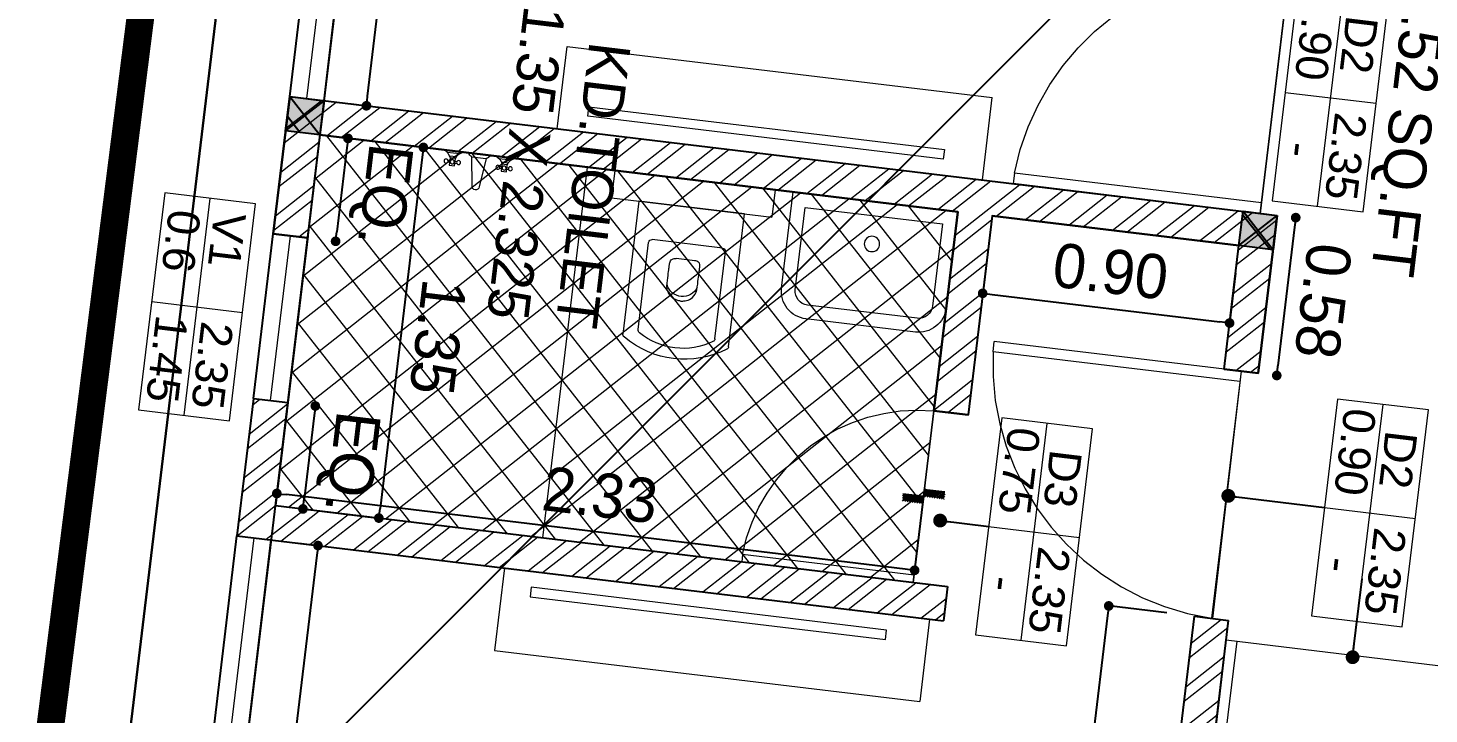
# Model space of a CAD drawing. Header units: metres. Extents: x 494 to 1845, y -666 to 1061.
# Drawn here: x 1753.4922 to 1753.6779, y 284.8882 to 284.979 of the extents above; entities that cross this region are included whole.
import ezdxf
from ezdxf.enums import TextEntityAlignment as Align

# ---------------------------------------------------------------- set-up
doc = ezdxf.new("R2010")
doc.units = ezdxf.units.M
doc.header["$MEASUREMENT"] = 0
doc.linetypes.add('1', pattern=[0])
doc.linetypes.add('DASHED2', pattern=[0.375, 0.25, -0.125])
doc.layers.get('Defpoints').update_dxf_attribs({"color": 12})
for name, color, linetype in [('A-AREA', 1, 'Continuous'), ('COLUMN', 1, 'Continuous'), ('PLOT - SURVEY', 1, '1'), ('TILE DROP', 180, '1'), ('VDA-TEXT', 250, '1'), ('VDA-WALL BELOW', 8, 'Continuous'), ('VDA_ROOF', 250, 'Continuous'), ('WALL', 250, 'Continuous')]:
    doc.layers.add(name, color=color, linetype=linetype)
for name, color, linetype, lineweight in [('A-Wall Hatch', 8, 'Continuous', 9), ('DIMENSION', 8, 'Continuous', 5), ('VDA-DOOR', 23, 'Continuous', 5), ('VDA-DW TAGS', 4, 'Continuous', 9), ('VDA-FURNITURE', 8, 'Continuous', 13), ('VDA-HATCH', 8, 'Continuous', 9), ('VDA-PLUMBING', 8, 'Continuous', 13), ('VDA-SLIDING DOOR', 4, 'Continuous', 9), ('VDA-WALL', 250, 'Continuous', 25), ('VDA-WINDOW', 5, 'Continuous', 9)]:
    doc.layers.add(name, color=color, linetype=linetype, lineweight=lineweight)
doc.styles.add('arial', font='arial.ttf', dxfattribs={"height": 0.3})
doc.styles.add('RS', font='GOTHIC.TTF')
doc.styles.get("Standard").update_dxf_attribs({"font": 'arial.ttf'})
doc.dimstyles.new('SMALL-1', dxfattribs={"dimtxt": 0.16, "dimasz": 0.035, "dimexe": 0, "dimexo": 0.1, "dimgap": 0.05, "dimtad": 1, "dimzin": 0, "dimdsep": 46, "dimtxsty": 'RS', "dimblk": 'DOT', "dimcen": 2.5, "dimclrd": 256, "dimclre": 256, "dimclrt": 5, "dimadec": 0, "dimazin": 0, "dimtfac": 1, "dimtdec": 3, "dimtofl": 0, "dimtmove": 0, "dimatfit": 3, "dimfxl": 0, "dimtolj": 1, "dimtzin": 0, "dimarcsym": 0})
pattern_1 = [(45, (1152.758408798573, 282.9493043231583), (-0.1104854345604985, 0.1104854345604985), [])]
pattern_2 = [(135.0000000000001, (-4.440892098500626e-16, 0.375), (-0.004419417382415919, -0.004419417382415927), [])]

# ---------------------------------------------------------------- blocks, each defined once
blk = doc.blocks.new('6555kkm')
at = {"lineweight": 30}
h = blk.add_hatch(color=5, dxfattribs=at)
h.dxf.hatch_style = 1
h.paths.add_polyline_path([(1152.883408798573, 282.9493043231583), (1152.758408798573, 282.9493043231583), (1152.758408798573, 283.0743043231584), (1152.883408798573, 283.0743043231584)])
h = blk.add_hatch()
h.set_pattern_fill('ANSI31', color=5, scale=1.250000000001137)
h.set_pattern_definition(pattern_1)
h.paths.add_polyline_path([(1152.758408798573, 283.0743043231584), (1152.883408798573, 283.0743043231584), (1152.883408798573, 282.9493043231583), (1152.758408798573, 282.9493043231583)])
h = blk.add_hatch()
h.set_pattern_fill('ANSI31', color=5, scale=1.250000000001137)
h.set_pattern_definition(pattern_1)
h.paths.add_polyline_path([(1152.758408798573, 283.0743043231584), (1152.883408798573, 283.0743043231584), (1152.883408798573, 282.9493043231583), (1152.758408798573, 282.9493043231583)])
at = {"layer": 'COLUMN', "color": 5, "lineweight": 25}
for p, q in [((1152.758408798573, 282.9493043231583), (1152.883408798573, 283.0743043231584)), ((1152.883408798573, 282.9493043231583), (1152.758408798573, 283.0743043231584))]:
    blk.add_line(p, q, dxfattribs=at)
blk.add_lwpolyline([(1152.758408798573, 283.0743043231584), (1152.883408798573, 283.0743043231584), (1152.883408798573, 282.9493043231583), (1152.758408798573, 282.9493043231583)], close=True, dxfattribs=at)
blk = doc.blocks.new('zw$417C')
at = {"layer": 'COLUMN', "color": 8, "lineweight": 30}
for p in [(-1097.451029582575, -279.4117172338117), (-1097.451033627933, -282.8867646900941)]:
    blk.add_blockref('6555kkm', p, dxfattribs=at)
blk = doc.blocks.new('DFSDFASDFASD')
at = {"layer": 'VDA_ROOF', "color": 5, "lineweight": 30, "ltscale": 4}
blk.add_lwpolyline([(43.72001114071099, 7.876165156727097), (16.86561930178232, 4.449999999999932), (-16.84999999999991, 4.449999999999932), (-16.84999999999991, -6.375000000000114), (7.450000000000273, -6.375000000000114), (7.450000000000273, -7.275000000000091), (43.72001114071099, -7.275000000000091), (43.72001114071099, -3.799912912925208), (45.04501133847248, -3.799912912896389), (45.04501133847248, 0.8250953790992526), (43.72001114071099, 0.8250953790992526)], close=True, dxfattribs=at)
blk = doc.blocks.new('zw$FB86')
at = {"layer": 'VDA-FURNITURE'}
for points in [[(0, 0.4500000000007276), (0, 0.1000000000003638, 0.4142135623890781), (0.09999999999854481, 0), (0.5, 0, 0.4142135623784227), (0.5999999999985448, 0.1000000000003638), (0.5999999999985448, 0.4500000000007276)], [(0.05000000000291038, 0.4000000000014552), (0.05000000000291038, 0.09999999999672582, 0.4142135623730954), (0.09999999999854481, 0.0499999999992724), (0.5, 0.0499999999992724, 0.4142135623730952), (0.5499999999956344, 0.09999999999854481), (0.5499999999956344, 0.4000000000014552)]]:
    blk.add_lwpolyline(points, format="xyb", close=True, dxfattribs=at)
blk.add_circle((0.2941563244385179, 0.2973085056728451), 0.02777948606671998, dxfattribs=at)
blk = doc.blocks.new('zw$1B49')
at = {"layer": 'VDA-FURNITURE'}
for p, q in [((0.1172834102981142, 0.1172833973541856), (0.1042519220136455, 0.01303148863371462)), ((0.1563778760828427, 0.01303148863371462), (0.1433463877983741, 0.1172833973541856)), ((0.02606299044418847, 0.02606297715101391), (0.02606299044418847, 0.05212595430202782)), ((0.02606299044418847, 0.05212595430202782), (0.04561022380221402, 0.05212595430202782)), ((0.04561022380221402, 0.05212595430202782), (0.04561022380221402, 0.02606297715101391)), ((0.2150195752255968, 0.02606297726742923), (0.2150195752255968, 0.05212595453485847)), ((0.2150195752255968, 0.05212595453485847), (0.2345668076522998, 0.05212595453485847)), ((0.2345668076522998, 0.05212595453485847), (0.2345668076522998, 0.02606297738384455)), ((1.294392859563231e-08, 0), (0.07167320037115132, 0)), ((0.01280579613376176, 0.006515744258649647), (0.05888253347802674, 0.006515744258649647)), ((0.02606299044418847, 0.04235233785584569), (0.01954724630195415, 0.04235233785584569)), ((0.02606299044418847, 0.03583659359719604), (0.01954724630195415, 0.03583659359719604)), ((0.04836716493446147, 0.01954723289236426), (0.0235124676473788, 0.01954723289236426)), ((0.04561022380221402, 0.02606297715101391), (0.02606299044418847, 0.02606297715101391)), ((0.04561022380221402, 0.04235233785584569), (0.05212596794444835, 0.04235233785584569)), ((0.04561022380221402, 0.03583659359719604), (0.05212596794444835, 0.03583659359719604)), ((0.09122043372917688, 0), (0.1694093652986339, 1.164153218269348e-10)), ((0.1042519220136455, 0.01303148863371462), (0.1563778760828427, 0.01303148863371462)), ((0.1889565977253369, 1.164153218269348e-10), (0.2606297851525596, 2.328306436538696e-10)), ((0.2017623809151701, 0.006515744375064969), (0.2478391182594351, 0.006515744491480291)), ((0.2150195752255968, 0.04235233808867633), (0.2085038310833625, 0.04235233808867633)), ((0.2150195752255968, 0.03583659371361136), (0.2085038310833625, 0.03583659371361136)), ((0.2373237497158698, 0.01954723300877959), (0.2124690524287871, 0.01954723300877959)), ((0.2345668076522998, 0.02606297738384455), (0.2150195752255968, 0.02606297726742923)), ((0.2345668076522998, 0.04235233808867633), (0.2410825517945341, 0.04235233808867633)), ((0.2345668076522998, 0.03583659371361136), (0.2410825517945341, 0.03583659383002669))]:
    blk.add_line(p, q, dxfattribs=at)
for centre in [(0.01303150215971982, 0.03909446578472853), (0.03583660712320125, 0.03909446578472853), (0.05864171208668267, 0.03909446578472853), (0.2019880860098056, 0.03909446590114385), (0.224793190973287, 0.03909446590114385), (0.247598296868091, 0.03909446590114385)]:
    blk.add_circle(centre, 0.007284823654302127, dxfattribs=at)
for centre, radius, start, end in [((0.1303148995139054, 0.1172833973541856), 0.01303148858496634, 4.478646660041038e-08, 180.0000000447864), ((-0.009773602803761605, 0.03583659359719604), 0.03714545025915428, 285.2550999864717, 344.7449000233484), ((0.0814468170501641, 0.03583659359719604), 0.03714545025915428, 195.2551200547921, 254.7448800075654), ((0.1095638171755127, -0.005311634740792215), 0.01909713047432021, 106.1502000087727, 163.8498000219344), ((0.1510657201506547, -0.005311634624376893), 0.01909713047432021, 16.15020006410362, 73.84980008505138), ((0.1791829810463241, 0.03583659371361136), 0.03714545025915428, 285.2550999864717, 344.7449000233484), ((0.2704034018315724, 0.03583659383002669), 0.03714545025915428, 195.2551200547921, 254.7448800075654)]:
    blk.add_arc(centre, radius, start, end, dxfattribs=at)
blk = doc.blocks.new('zw$2702')
at = {"layer": 'VDA-FURNITURE'}
for p, q in [((0.5499802494960022, 0), (0.5499802476333571, 0.584986173780635)), ((0.6499802481921506, 0.5849861740134656), (0.5499802476333571, 0.584986173780635)), ((0.6499802491234732, 2.328306436538696e-10), (0.6499802481921506, 0.5849861740134656)), ((0.06626789482106688, 0.4849861727561802), (0.5499802476333571, 0.4849861738039181)), ((0.5499802476333571, 0.4849861738039181), (0.5499802485646796, 0.09999999997671694)), ((0.08852634602953913, 0.4324880581116304), (0.4059854198785615, 0.4324880588101223)), ((0.4179849887805176, 0.4204884897917509), (0.4179849887805176, 0.1644976834068075)), ((0.2105001874806476, 0.3004193421220407), (0.2113024063946796, 0.3045755033381283)), ((0.2113024063946796, 0.3045755033381283), (0.2125265535505605, 0.3092143153771758)), ((0.2125265535505605, 0.3092143153771758), (0.214261531138618, 0.3141748948255554)), ((0.214261531138618, 0.3141748948255554), (0.2165962422805023, 0.3192963579203933)), ((0.2165962422805023, 0.3192963579203933), (0.2196195882352185, 0.3244178210152313)), ((0.2196195882352185, 0.3244178210152313), (0.2234204721244168, 0.3293784004636109)), ((0.2234204721244168, 0.3293784004636109), (0.2280877952071023, 0.3340172126190737)), ((0.2280877952071023, 0.3340172126190737), (0.2337104606049252, 0.338173373718746)), ((0.2337104606049252, 0.338173373718746), (0.2403773705082131, 0.3416860003490001)), ((0.2403773705082131, 0.3416860003490001), (0.248177426175971, 0.3443942085141316)), ((0.248177426175971, 0.3443942085141316), (0.2571995307298494, 0.3461371148005128)), ((0.2571995307298494, 0.3461371148005128), (0.2675325863601756, 0.3467538355616853)), ((0.2675325863601756, 0.3467538355616853), (0.2780191826241207, 0.3467557415133342)), ((0.2780191826241207, 0.3467557415133342), (0.2874714464487624, 0.3467611278174445)), ((0.2874714464487624, 0.3467611278174445), (0.2959387444498134, 0.3467694973805919)), ((0.2959387444498134, 0.3467694973805919), (0.3034704441743088, 0.3467803528765216)), ((0.3034704441743088, 0.3467803528765216), (0.3101159131692839, 0.3467931972118095)), ((0.3101159131692839, 0.3467931972118095), (0.3159245171191287, 0.3468075330602005)), ((0.3159245171191287, 0.3468075330602005), (0.3209456235708785, 0.3468228633282706)), ((0.3209456235708785, 0.3468228633282706), (0.3252286000715685, 0.3468386908061802)), ((0.3252286000715685, 0.3468386908061802), (0.3288228123055887, 0.3468545182840899)), ((0.3288228123055887, 0.3468545182840899), (0.3317776278199744, 0.34686984855216)), ((0.3317776278199744, 0.34686984855216), (0.3341424141617608, 0.3468841845169663)), ((0.3341424141617608, 0.3468841845169663), (0.3359665379466605, 0.3468970287358388)), ((0.3359665379466605, 0.3468970287358388), (0.3381902633773279, 0.346916253794916)), ((0.3381902633773279, 0.346916253794916), (0.3388437426256132, 0.3469235459342599)), ((0.3388437426256132, 0.3469235459342599), (0.3397653868960333, 0.3470724488142878)), ((0.3397653868960333, 0.3470724488142878), (0.3421951776908827, 0.3472432924900204)), ((0.3421951776908827, 0.3472432924900204), (0.3456303991915775, 0.3470222798641771)), ((0.3456303991915775, 0.3470222798641771), (0.3495683355795336, 0.3459956140723079)), ((0.3495683355795336, 0.3459956140723079), (0.3535062728988123, 0.3437494980171323)), ((0.3535062728988123, 0.3437494980171323), (0.3569414934681845, 0.3398701344849542)), ((0.3569414934681845, 0.3398701344849542), (0.3583134880827856, 0.337188673322089)), ((0.3583134880827856, 0.337188673322089), (0.3593712842630339, 0.3339437264949083)), ((0.3593712842630339, 0.3339437264949083), (0.3600520447434974, 0.3300835692789406)), ((0.3600520447434974, 0.3300835692789406), (0.3602929294647765, 0.3255564770661294)), ((0.3602929294647765, 0.3262134199030697), (0.3602929294647765, 0.2587727529462427)), ((0.2097325569557142, 0.2918388803955168), (0.2097360829429817, 0.2924556011566892)), ((0.2097325569557142, 0.2916363230906427), (0.2097360829429817, 0.2910196023294702)), ((0.2097360829429817, 0.2924556011566892), (0.2098059284107876, 0.2941985074430704)), ((0.2097360829429817, 0.2910196023294702), (0.2098059284107876, 0.289276696043089)), ((0.2098059284107876, 0.2941985074430704), (0.2100309964807821, 0.2969067156082019)), ((0.2098059284107876, 0.289276696043089), (0.2100309964807821, 0.2865684878779575)), ((0.2100309964807821, 0.2969067156082019), (0.2105001874806476, 0.3004193421220407)), ((0.2100309964807821, 0.2865684878779575), (0.2105001884119702, 0.2830558613641188)), ((0.2105001884119702, 0.2830558613641188), (0.2113024063946796, 0.2788997001480311)), ((0.2113024063946796, 0.2788997001480311), (0.2125265535505605, 0.2742608881089836)), ((0.2125265535505605, 0.2742608881089836), (0.214261531138618, 0.2693003086606041)), ((0.214261531138618, 0.2693003086606041), (0.2165962422805023, 0.2641788455657661)), ((0.2165962422805023, 0.2641788455657661), (0.2196195882352185, 0.2590573824709281)), ((0.2196195882352185, 0.2590573824709281), (0.2234204721244168, 0.2540968030225486)), ((0.2234204721244168, 0.2540968030225486), (0.2280877952071023, 0.2494579909835011)), ((0.3594544718580437, 0.2511184909380972), (0.3600944245772553, 0.2546750580659136)), ((0.3600944245772553, 0.2546750580659136), (0.3602929294647765, 0.2587727529462427)), ((0.2280877952071023, 0.2494579909835011), (0.2337104615362477, 0.2453018297674134)), ((0.2337104615362477, 0.2453018297674134), (0.2403773705082131, 0.24178920336999)), ((0.2403773705082131, 0.24178920336999), (0.2481774271072936, 0.2390809950884432)), ((0.2481774271072936, 0.2390809950884432), (0.2571995316611719, 0.237338088802062)), ((0.2571995316611719, 0.237338088802062), (0.2675325863601756, 0.2367213681573048)), ((0.2675325863601756, 0.2367213681573048), (0.2780236706676078, 0.2367217985447496)), ((0.2780236706676078, 0.2367217985447496), (0.2874886181743932, 0.2367230148520321)), ((0.2874886181743932, 0.2367230148520321), (0.2959756257550907, 0.2367249047383666)), ((0.2959756257550907, 0.2367249047383666), (0.3035328884216142, 0.236727355979383)), ((0.3035328884216142, 0.236727355979383), (0.3102086030485225, 0.236730256350711)), ((0.3102086030485225, 0.236730256350711), (0.3160509665103746, 0.236733493511565)), ((0.3160509665103746, 0.236733493511565), (0.3211081728877616, 0.2367369552375749)), ((0.3211081728877616, 0.2367369552375749), (0.3254284199865651, 0.236740529187955)), ((0.3254284199865651, 0.236740529187955), (0.3290599037500215, 0.236744103138335)), ((0.3290599037500215, 0.236744103138335), (0.332050820121367, 0.2367475647479296)), ((0.332050820121367, 0.2367475647479296), (0.334449365043838, 0.2367508019087836)), ((0.334449365043838, 0.2367508019087836), (0.336303734460671, 0.2367537022801116)), ((0.336303734460671, 0.2367537022801116), (0.338572732413013, 0.2367580434074625)), ((0.338572732413013, 0.2367580434074625), (0.3392433824556065, 0.2367596899857745)), ((0.3392433824556065, 0.2367596899857745), (0.3401572865041089, 0.2367472226032987)), ((0.3401572865041089, 0.2367472226032987), (0.3425647087933612, 0.2369134899927303)), ((0.3498543801324558, 0.2390042450278997), (0.3537337652014685, 0.2415397411677986)), ((0.3537337652014685, 0.2415397411677986), (0.357100939618249, 0.2454759883694351)), ((0.357100939618249, 0.2454759883694351), (0.358435750247736, 0.2480648637283593)), ((0.358435750247736, 0.2480648637283593), (0.3594544718580437, 0.2511184909380972)), ((0.0885263469608617, 0.1524981135735288), (0.4059854198785615, 0.1524981142720208)), ((0.5499802485646796, 0.09999999997671694), (0.06626789575238945, 0.09999999892897904)), ((0.6499802491234732, 2.328306436538696e-10), (0.5499802494960022, 0))]:
    blk.add_line(p, q, dxfattribs=at)
for centre, radius, start, end in [((0.3392895713986945, 0.2924930856897845), 0.3392895713959484, 146.5314716852323, 213.4685283147677), ((0.06626789482106688, 0.4729866042835056), 0.01199956846898923, 90.00000178148115, 146.5314734667167), ((0.2879243318529916, 0.2924930862718611), 0.2489257321441072, 147.4567942573825, 212.5432060142842), ((0.08852634602953913, 0.4204884890568792), 0.011999569053979, 90.00000010672171, 150.4906703928836), ((0.4059854198785615, 0.4204884897553711), 0.011999569053979, 1.334021322268115e-07, 90.00000010672171), ((0.2850434205101919, 0.2912927382494672), 0.0588110275135647, 109.8583284364351, 247.3191860105703), ((0.3340704313086462, 0.2802833565147012), 0.0441938690793455, 281.0814857867093, 290.9254203467502), ((0.0885263469608617, 0.1644976825555204), 0.011999569053979, 209.5093298833318, 270.0000001067217), ((0.4059854198785615, 0.1644976832540124), 0.011999569053979, 270.0000001067217, 1.334021322268115e-07), ((0.06626789575238945, 0.1119995681438013), 0.01199956927687568, 213.4685292737154, 270.000000958813)]:
    blk.add_arc(centre, radius, start, end, dxfattribs=at)
blk = doc.blocks.new('zw$F1DC')
at = {"layer": 'VDA-DOOR'}
for p, q in [((2.601322194095701e-05, 0), (2.601322339979006e-05, 0.9000000000000001)), ((2.601322192941069e-05, 0.0379718426371404), (0.9000260132219293, 0.0379718426371404)), ((2.601322194095701e-05, 0), (0.9000260132219409, 2.777222896099829e-13)), ((0.9000260132219293, 0.03797184263741812), (0.9000260132219293, 2.777222896099829e-13))]:
    blk.add_line(p, q, dxfattribs=at).dxf.unprotected_set("ltscale", 0)
at = {"layer": 'VDA-DOOR', "linetype": 'DASHED2', "ltscale": 0.3}
blk.add_arc((-0.02829771850029106, -0.03040769462445214), 0.9308387142759031, 4.212750427302682, 88.25632433435375, dxfattribs=at)
blk = doc.blocks.new('zw$AB1F')
at = {"layer": 'VDA-DOOR', "xscale": 1.111111111003124, "yscale": 1.111111111003124, "zscale": 1.111111111003124, "rotation": 90.00000000080222}
blk.add_blockref('zw$F1DC', (0.9999999967510598, -1.13686837721616e-13), dxfattribs=at)
blk = doc.blocks.new('_Dot')
at = {"color": 0, "linetype": 'ByBlock', "lineweight": -2}
blk.add_line((-0.5, 0), (-1, 0), dxfattribs=at)
at = {"color": 0, "linetype": 'ByBlock', "const_width": 0.5}
blk.add_lwpolyline([(-0.25, 0, 1), (0.25, 0, 1)], format="xyb", close=True, dxfattribs=at)
blk = doc.blocks.new('*D1141')
at = {"layer": 'Defpoints', "color": 0, "transparency": 16777216}
for p in [(-4.524999414097238, -4.220521955927154), (-4.524999414097238, -4.37504520146598), (-1.474999999999909, -4.375)]:
    blk.add_point(p, dxfattribs=at)
at = {"layer": 'DIMENSION', "lineweight": -2, "transparency": 16777216}
for p, q in [((-4.524999414097238, -4.27504520146598), (-4.524999414097238, -4.220521955927154)), ((-1.509999999999909, -4.220521955927154), (-4.489999414097237, -4.220521955927154)), ((-1.474999999999909, -4.275), (-1.474999999999909, -4.220521955927154))]:
    blk.add_line(p, q, dxfattribs=at)
at = {"layer": 'DIMENSION', "lineweight": -2, "transparency": 16777216, "xscale": 0.035, "yscale": 0.035, "zscale": 0.035, "rotation": 180}
blk.add_blockref('_Dot', (-4.524999414097238, -4.220521955927154), dxfattribs=at)
at = {"layer": 'DIMENSION', "lineweight": -2, "transparency": 16777216, "xscale": 0.035, "yscale": 0.035, "zscale": 0.035}
blk.add_blockref('_Dot', (-1.474999999999909, -4.220521955927154), dxfattribs=at)
at = {"layer": 'DIMENSION', "color": 5, "transparency": 16777216, "insert": (-2.999999707048573, -4.086497482779635), "char_height": 0.16, "attachment_point": 5, "style": 'RS'}
blk.add_mtext('\\A1;3.05', dxfattribs=at)
blk = doc.blocks.new('*D1142')
at = {"layer": 'Defpoints', "color": 0, "transparency": 16777216}
for p in [(-0.900000000000091, -0.8327683611903467), (-1.474999999999909, -0.8999999999999773), (-0.900000000000091, -0.8999999999999773)]:
    blk.add_point(p, dxfattribs=at)
at = {"layer": 'DIMENSION', "lineweight": -2, "transparency": 16777216}
for p, q in [((-1.474999999999909, -0.8327683611903467), (-1.474999999999909, -0.8327683611903467)), ((-1.439999999999909, -0.8327683611903467), (-0.935000000000091, -0.8327683611903467)), ((-0.900000000000091, -0.8327683611903467), (-0.900000000000091, -0.8327683611903467))]:
    blk.add_line(p, q, dxfattribs=at)
at = {"layer": 'DIMENSION', "lineweight": -2, "transparency": 16777216, "xscale": 0.035, "yscale": 0.035, "zscale": 0.035, "rotation": 180}
blk.add_blockref('_Dot', (-1.474999999999909, -0.8327683611903467), dxfattribs=at)
at = {"layer": 'DIMENSION', "lineweight": -2, "transparency": 16777216, "xscale": 0.035, "yscale": 0.035, "zscale": 0.035}
blk.add_blockref('_Dot', (-0.900000000000091, -0.8327683611903467), dxfattribs=at)
at = {"layer": 'DIMENSION', "color": 5, "transparency": 16777216, "insert": (-1.1875, -0.698743888042828), "char_height": 0.16, "attachment_point": 5, "style": 'RS'}
blk.add_mtext('\\A1;0.58', dxfattribs=at)
blk = doc.blocks.new('*D1143')
at = {"layer": 'Defpoints', "color": 0, "transparency": 16777216}
for p in [(-1.349999999999909, -1.024999999999977), (-1.067886276664467, -1.024999999999977), (-1.349999999999909, -1.925000000000011)]:
    blk.add_point(p, dxfattribs=at)
at = {"layer": 'DIMENSION', "lineweight": -2, "transparency": 16777216}
for p, q in [((-1.249999999999909, -1.024999999999977), (-1.067886276664467, -1.024999999999977)), ((-1.067886276664467, -1.890000000000011), (-1.067886276664467, -1.059999999999977)), ((-1.249999999999909, -1.925000000000011), (-1.067886276664467, -1.925000000000011))]:
    blk.add_line(p, q, dxfattribs=at)
at = {"layer": 'DIMENSION', "lineweight": -2, "transparency": 16777216, "xscale": 0.035, "yscale": 0.035, "zscale": 0.035}
for p, rotation in [((-1.067886276664467, -1.024999999999977), 90), ((-1.067886276664467, -1.925000000000011), 270)]:
    blk.add_blockref('_Dot', p, dxfattribs=dict(at, rotation=rotation))
at = {"layer": 'DIMENSION', "color": 5, "transparency": 16777216, "insert": (-1.201910749811986, -1.474999999999966), "char_height": 0.16, "attachment_point": 5, "rotation": 90, "style": 'RS'}
blk.add_mtext('\\A1;0.90', dxfattribs=at)
blk = doc.blocks.new('*D1144')
at = {"layer": 'Defpoints', "color": 0, "transparency": 16777216}
for p in [(-0.974999999999909, -4.272736819569502), (-1.349999999999909, -4.375), (-0.974999999999909, -4.375)]:
    blk.add_point(p, dxfattribs=at)
at = {"layer": 'DIMENSION', "lineweight": -2, "transparency": 16777216}
for p, q in [((-1.349999999999909, -4.275), (-1.349999999999909, -4.272736819569502)), ((-1.314999999999909, -4.272736819569502), (-1.009999999999909, -4.272736819569502)), ((-0.974999999999909, -4.275), (-0.974999999999909, -4.272736819569502))]:
    blk.add_line(p, q, dxfattribs=at)
at = {"layer": 'DIMENSION', "lineweight": -2, "transparency": 16777216, "xscale": 0.035, "yscale": 0.035, "zscale": 0.035, "rotation": 180}
blk.add_blockref('_Dot', (-1.349999999999909, -4.272736819569502), dxfattribs=at)
at = {"layer": 'DIMENSION', "lineweight": -2, "transparency": 16777216, "xscale": 0.035, "yscale": 0.035, "zscale": 0.035}
blk.add_blockref('_Dot', (-0.974999999999909, -4.272736819569502), dxfattribs=at)
at = {"layer": 'DIMENSION', "color": 5, "transparency": 16777216, "insert": (-1.162499999999909, -4.134415949413146), "char_height": 0.16, "attachment_point": 5, "style": 'RS'}
blk.add_mtext('\\A1;EQ.', dxfattribs=at)
blk = doc.blocks.new('*D1145')
at = {"layer": 'Defpoints', "color": 0, "transparency": 16777216}
for p in [(0, -4.274537624028312), (-0.375, -4.375139446603555), (0, -4.375139446603555)]:
    blk.add_point(p, dxfattribs=at)
at = {"layer": 'DIMENSION', "lineweight": -2, "transparency": 16777216}
for p, q in [((-0.375, -4.275139446603555), (-0.375, -4.274537624028312)), ((-0.34, -4.274537624028312), (-0.035, -4.274537624028312)), ((0, -4.275139446603555), (0, -4.274537624028312))]:
    blk.add_line(p, q, dxfattribs=at)
at = {"layer": 'DIMENSION', "lineweight": -2, "transparency": 16777216, "xscale": 0.035, "yscale": 0.035, "zscale": 0.035, "rotation": 180}
blk.add_blockref('_Dot', (-0.375, -4.274537624028312), dxfattribs=at)
at = {"layer": 'DIMENSION', "lineweight": -2, "transparency": 16777216, "xscale": 0.035, "yscale": 0.035, "zscale": 0.035}
blk.add_blockref('_Dot', (0, -4.274537624028312), dxfattribs=at)
at = {"layer": 'DIMENSION', "color": 5, "transparency": 16777216, "insert": (-0.1875, -4.136216753871956), "char_height": 0.16, "attachment_point": 5, "style": 'RS'}
blk.add_mtext('\\A1;EQ.', dxfattribs=at)
blk = doc.blocks.new('*D1146')
at = {"layer": 'Defpoints', "color": 0, "transparency": 16777216}
for p in [(-1.349999999999909, -2.326928868841492), (0, -3.997813383202583), (0, -4.375)]:
    blk.add_point(p, dxfattribs=at)
at = {"layer": 'DIMENSION', "lineweight": -2, "transparency": 16777216}
for p, q in [((-1.349999999999909, -3.697813383202583), (-1.349999999999909, -3.997813383202583)), ((-1.314999999999909, -3.997813383202583), (-0.035, -3.997813383202583)), ((0, -4.275), (0, -3.997813383202583))]:
    blk.add_line(p, q, dxfattribs=at)
at = {"layer": 'DIMENSION', "lineweight": -2, "transparency": 16777216, "xscale": 0.035, "yscale": 0.035, "zscale": 0.035, "rotation": 180}
blk.add_blockref('_Dot', (-1.349999999999909, -3.997813383202583), dxfattribs=at)
at = {"layer": 'DIMENSION', "lineweight": -2, "transparency": 16777216, "xscale": 0.035, "yscale": 0.035, "zscale": 0.035}
blk.add_blockref('_Dot', (0, -3.997813383202583), dxfattribs=at)
at = {"layer": 'DIMENSION', "color": 5, "transparency": 16777216, "insert": (-0.6749999999999545, -3.863788910055065), "char_height": 0.16, "attachment_point": 5, "style": 'RS'}
blk.add_mtext('\\A1;1.35', dxfattribs=at)
blk = doc.blocks.new('*D1147')
at = {"layer": 'Defpoints', "color": 0, "transparency": 16777216}
for p in [(-1.349954619197206, -2.049997637356228), (-1.349999999999909, -4.375139446603555), (-0.0440892370477286, -4.375139446603555)]:
    blk.add_point(p, dxfattribs=at)
at = {"layer": 'DIMENSION', "lineweight": -2, "transparency": 16777216}
for p, q in [((-0.3440892370477286, -2.049997637356228), (-0.0440892370477286, -2.049997637356228)), ((-0.0440892370477286, -2.084997637356228), (-0.0440892370477286, -4.340139446603555)), ((-0.3440892370477286, -4.375139446603555), (-0.0440892370477286, -4.375139446603555))]:
    blk.add_line(p, q, dxfattribs=at)
at = {"layer": 'DIMENSION', "lineweight": -2, "transparency": 16777216, "xscale": 0.035, "yscale": 0.035, "zscale": 0.035}
for p, rotation in [((-0.0440892370477286, -2.049997637356228), 90), ((-0.0440892370477286, -4.375139446603555), 270)]:
    blk.add_blockref('_Dot', p, dxfattribs=dict(at, rotation=rotation))
at = {"layer": 'DIMENSION', "color": 5, "transparency": 16777216, "insert": (-0.1781137101952474, -3.21256854197992), "char_height": 0.16, "attachment_point": 5, "rotation": 90, "style": 'RS'}
blk.add_mtext('\\A1;2.33', dxfattribs=at)
blk = doc.blocks.new('*D1148')
at = {"layer": 'Defpoints', "color": 0, "transparency": 16777216}
for p in [(3.424999999999955, -4.204767998993418), (0.125, -4.375), (3.424999999999955, -4.375)]:
    blk.add_point(p, dxfattribs=at)
at = {"layer": 'DIMENSION', "lineweight": -2, "transparency": 16777216}
for p, q in [((0.125, -4.275), (0.125, -4.204767998993418)), ((0.16, -4.204767998993418), (3.389999999999954, -4.204767998993418)), ((3.424999999999955, -4.275), (3.424999999999955, -4.204767998993418))]:
    blk.add_line(p, q, dxfattribs=at)
at = {"layer": 'DIMENSION', "lineweight": -2, "transparency": 16777216, "xscale": 0.035, "yscale": 0.035, "zscale": 0.035, "rotation": 180}
blk.add_blockref('_Dot', (0.125, -4.204767998993418), dxfattribs=at)
at = {"layer": 'DIMENSION', "lineweight": -2, "transparency": 16777216, "xscale": 0.035, "yscale": 0.035, "zscale": 0.035}
blk.add_blockref('_Dot', (3.424999999999955, -4.204767998993418), dxfattribs=at)
at = {"layer": 'DIMENSION', "color": 5, "transparency": 16777216, "insert": (1.774999999999977, -4.070743525845899), "char_height": 0.16, "attachment_point": 5, "style": 'RS'}
blk.add_mtext('\\A1;3.30', dxfattribs=at)
blk = doc.blocks.new('*D1150')
at = {"layer": 'Defpoints', "color": 0, "transparency": 16777216}
for p in [(0, -1.024999999999977), (3.424999999999955, -1.024999999999977), (3.424999999999955, -1.337077204073637)]:
    blk.add_point(p, dxfattribs=at)
at = {"layer": 'DIMENSION', "lineweight": -2, "transparency": 16777216}
for p, q in [((0, -1.124999999999977), (0, -1.337077204073637)), ((3.424999999999955, -1.124999999999977), (3.424999999999955, -1.337077204073637)), ((0.035, -1.337077204073637), (3.389999999999954, -1.337077204073637))]:
    blk.add_line(p, q, dxfattribs=at)
at = {"layer": 'DIMENSION', "lineweight": -2, "transparency": 16777216, "xscale": 0.035, "yscale": 0.035, "zscale": 0.035, "rotation": 180}
blk.add_blockref('_Dot', (0, -1.337077204073637), dxfattribs=at)
at = {"layer": 'DIMENSION', "lineweight": -2, "transparency": 16777216, "xscale": 0.035, "yscale": 0.035, "zscale": 0.035}
blk.add_blockref('_Dot', (3.424999999999955, -1.337077204073637), dxfattribs=at)
at = {"layer": 'DIMENSION', "color": 5, "transparency": 16777216, "insert": (1.712499999999977, -1.203052730926118), "char_height": 0.16, "attachment_point": 5, "style": 'RS'}
blk.add_mtext('\\A1;3.43', dxfattribs=at)
blk = doc.blocks.new('*D1152')
at = {"layer": 'Defpoints', "color": 0, "transparency": 16777216}
for p in [(0.125, 2.875), (0.125, -0.8999999999999773), (0.9981841268393055, -0.8999999999999773)]:
    blk.add_point(p, dxfattribs=at)
at = {"layer": 'DIMENSION', "lineweight": -2, "transparency": 16777216}
for p, q in [((0.6981841268393056, 2.875), (0.9981841268393057, 2.875)), ((0.9981841268393057, 2.84), (0.9981841268393057, -0.8649999999999772)), ((0.6981841268393054, -0.8999999999999773), (0.9981841268393055, -0.8999999999999773))]:
    blk.add_line(p, q, dxfattribs=at)
at = {"layer": 'DIMENSION', "lineweight": -2, "transparency": 16777216, "xscale": 0.035, "yscale": 0.035, "zscale": 0.035}
for p, rotation in [((0.9981841268393057, 2.875), 90), ((0.9981841268393055, -0.8999999999999773), 270)]:
    blk.add_blockref('_Dot', p, dxfattribs=dict(at, rotation=rotation))
at = {"layer": 'DIMENSION', "color": 5, "transparency": 16777216, "insert": (0.8641596536917869, 0.9875000000000114), "char_height": 0.16, "attachment_point": 5, "rotation": 90, "style": 'RS'}
blk.add_mtext('\\A1;3.78', dxfattribs=at)
blk = doc.blocks.new('V1')
at = {"layer": 'VDA-DW TAGS'}
for p, q in [((1525.345971780803, 322.8255013930478), (1525.345971780803, 323.1563759827781)), ((1525.740711984555, 322.9909386879129), (1524.950971780803, 322.9909386879129))]:
    blk.add_line(p, q, dxfattribs=at)
blk.add_lwpolyline([(1525.740711984555, 323.1563759827781), (1524.950971780803, 323.1563759827781), (1524.950971780803, 322.8255013930478), (1525.740711984555, 322.8255013930478)], close=True, dxfattribs=at)
at = {"layer": 'VDA-DW TAGS', "char_height": 0.1159809851405905, "attachment_point": 8, "style": 'arial'}
for s, insert, width in [('V1', (1525.093642404539, 323.0116001073051), 0.2822932409837917), ('2.35', (1525.550088173589, 323.0116001073051), 0.2822932409837917), ('0.6', (1525.116763770219, 322.84616281244), 0.275840167237977), ('1.45', (1525.546186022507, 322.84616281244), 0.3661736348513708)]:
    blk.add_mtext(s, dxfattribs=dict(at, insert=insert, width=width))
blk = doc.blocks.new('D2 F')
at = {"layer": 'VDA-DW TAGS'}
for p, q in [((1526.931973292432, 317.9785229997766), (1526.931973292432, 318.3093975895068)), ((1527.326713496184, 318.1439602946417), (1526.536973292432, 318.1439602946417))]:
    blk.add_line(p, q, dxfattribs=at)
blk.add_lwpolyline([(1527.326713496184, 318.3093975895068), (1526.536973292432, 318.3093975895068), (1526.536973292432, 317.9785229997766), (1527.326713496184, 317.9785229997766)], close=True, dxfattribs=at)
at = {"layer": 'VDA-DW TAGS', "char_height": 0.1159809851405905, "attachment_point": 8, "style": 'arial'}
for s, insert, width in [('2.35', (1527.136089685218, 318.1646217140338), 0.2822932409837917), ('D2', (1526.729266800857, 318.1646217140338), 0.2822932409837917), ('0.90', (1526.719750490626, 318.0048427286442), 0.275840167237977), ('-', (1527.132187534136, 317.9991844191687), 0.3661736348513708)]:
    blk.add_mtext(s, dxfattribs=dict(at, insert=insert, width=width))
blk = doc.blocks.new('D3 F')
at = {"layer": 'VDA-DW TAGS'}
for p, q in [((1526.935698725297, 319.900243490464), (1526.935698725297, 320.2311180801943)), ((1527.330438929049, 320.0656807853292), (1526.540698725297, 320.0656807853292))]:
    blk.add_line(p, q, dxfattribs=at)
blk.add_lwpolyline([(1527.330438929049, 320.2311180801943), (1526.540698725297, 320.2311180801943), (1526.540698725297, 319.900243490464), (1527.330438929049, 319.900243490464)], close=True, dxfattribs=at)
at = {"layer": 'VDA-DW TAGS', "char_height": 0.1159809851405905, "attachment_point": 8, "style": 'arial'}
for s, insert, width in [('D3', (1526.732992233722, 320.0863422047213), 0.2822932409837917), ('2.35', (1527.139815118083, 320.0863422047213), 0.2822932409837917), ('0.75', (1526.723475923491, 319.9265632193317), 0.275840167237977), ('-', (1527.135912967001, 319.9209049098562), 0.3661736348513708)]:
    blk.add_mtext(s, dxfattribs=dict(at, insert=insert, width=width))
blk = doc.blocks.new('TT-level diff-flat-14')
at = {"layer": 'TILE DROP'}
h = blk.add_hatch(dxfattribs=at)
h.set_pattern_fill('ANSI31', color=256, scale=0.05, angle=90.00000000000006, style=0)
h.set_pattern_definition(pattern_2)
h.paths.add_polyline_path([(-0.07499999999998863, 0.02500000000000568), (-0.07499999999998863, 0), (0, 0), (0, 0.02500000000000568)])
h = blk.add_hatch(dxfattribs=at)
h.set_pattern_fill('ANSI31', color=256, scale=0.05, angle=90.00000000000006, style=0)
h.set_pattern_definition(pattern_2)
h.paths.add_polyline_path([(0, 0), (0, -0.02500000000000568), (0.07499999999998863, -0.02500000000000568), (0.07499999999998863, 0)])
for points in [[(0, 0), (-0.07499999999998863, 0)], [(0.07499999999998863, -0.02500000000000568), (0, -0.02500000000000568), (0, 0), (-0.07499999999998863, 0)]]:
    blk.add_lwpolyline(points, dxfattribs=at)
blk = doc.blocks.new('SDFDSFD')
at = {"layer": 'A-Wall Hatch', "ltscale": 0.1}
h = blk.add_hatch(dxfattribs=at)
h.set_pattern_fill('ANSI32', color=256, scale=0.3, angle=270)
h.set_pattern_definition([(315, (-5.76940198055172, -2.326928868841492), (0.07954951288348662, 0.07954951288348659), []), (315, (-5.76940198055172, -2.379961877341486), (0.07954951288348662, 0.07954951288348659), [])])
h.paths.add_polyline_path([(-3.575000000000045, 2.575000000000045), (-5.244999999999891, 2.575000000000045), (-5.244999999999891, 5.250000000000057), (-1.349999999999909, 5.250000000000057), (-1.349999999999909, 5.375000000000057), (-6.8449999999998, 5.375000000000057), (-6.8449999999998, 5.250000000000057), (-5.369999999999891, 5.250000000000057), (-5.369999999999891, 4.050000000000068), (-5.7199999999998, 4.050000000000068), (-5.7199999999998, 3.925000000000068), (-5.369999999999891, 3.925000000000068), (-5.369999999999891, 2.575000000000045), (-5.7199999999998, 2.575000000000045), (-5.7199999999998, 2.450000000000045), (-3.575000000000045, 2.450000000000045)])
h.paths.add_polyline_path([(-7.7199999999998, -2.949999999999989), (-7.7199999999998, -0.8999999999999773), (-6.8449999999998, -0.8999999999999773), (-6.8449999999998, 4.050000000000068), (-6.7199999999998, 4.050000000000068), (-6.7199999999998, -0.8999999999999773), (-6.449999999999863, -0.8999999999999773), (-6.449999999999863, -1.024999999999977), (-7.5949999999998, -1.024999999999977), (-7.5949999999998, -2.949999999999989)])
h.paths.add_polyline_path([(-2.375, -0.8999999999999773), (-4.649999999999864, -0.8999999999999773), (-4.649999999999864, -4.5), (-4.524999999999864, -4.5), (-4.524999999999864, -1.024999999999977), (-2.375, -1.024999999999977)])
h.paths.add_polyline_path([(-0.974999999999909, 2.999860553396445), (-0.9809027286516994, 2.999860553396445), (-1.349999999999909, 3), (-1.349999999999909, 4.050000000000068), (-1.474999999999909, 4.050000000000068), (-1.474999999999909, 3), (-2.375, 3), (-2.375, 2.450000000000045), (-2.25, 2.450000000000045), (-2.25, 2.875), (-1.474999999999909, 2.875), (-1.474999999999909, 0), (-1.349999999999909, 0), (-1.349999999999909, 0.8000000000000114), (-0.625, 0.8000000000000114), (-0.625, 0.9250000000000114), (-1.349999999999909, 0.9250000000000114), (-1.349999999999909, 2.875), (-0.974999999999909, 2.875)])
h.paths.add_polyline_path([(2.674999999999955, 3), (1.024999999999864, 3), (1.024999999999864, 4.350000000000023), (1.974999999999909, 4.350000000000023), (1.974999999999909, 4.474860553396468), (0.8999999999998636, 4.475000000000023), (0.8999999999998636, 3), (-0.375, 3), (-0.375, 2.875), (2.674999999999955, 2.875)])
h.paths.add_polyline_path([(-0.625, -1.925000000000011), (-1.349999999999909, -1.925000000000011), (-1.349999999999909, -1.024999999999977), (-0.900000000000091, -1.024999999999977), (-0.900000000000091, -0.8999999999999773), (-1.474999999999909, -0.8999999999999773), (-1.474999999999909, -4.5), (-0.974999999999909, -4.5), (-0.974999999999909, -4.375139446603555), (-0.9809027286516994, -4.375139446603555), (-1.349999999999909, -4.375), (-1.349999999999909, -2.050000003470643), (-0.625, -2.050000000000011)])
h.paths.add_polyline_path([(3.549999999999955, 4.475000000000023), (2.574999999999818, 4.475000000000023), (2.574999999999818, 4.350000000000023), (3.424999999999955, 4.350000000000023), (3.424999999999955, 3), (3.549999999999955, 3)])
h.paths.add_polyline_path([(0.125, -1.925000000000011), (0, -1.925000000000011), (0, -4.375), (-0.375, -4.375), (-0.375, -4.5), (0.125, -4.5)])
h.paths.add_polyline_path([(0.125, 2.875), (0, 2.875), (0, 0), (0.125, 0)])
h.paths.add_polyline_path([(4.875, 3), (3.549999999999955, 3), (3.549999999999955, 2.875), (4.875, 2.875)])
h.paths.add_polyline_path([(3.549999999999955, 3), (3.424999999999955, 3), (3.424999999999955, 2.875), (3.549999999999955, 2.875)])
h.paths.add_polyline_path([(3.549999999999955, 0.112500000000017), (3.424999999999955, 0.1125000000000171), (3.424999999999955, -0.8999999999999773), (0, -0.8999999999999773), (0, -1.024999999999977), (3.424999999999955, -1.024999999999977), (3.424999999999955, -4.5), (3.549999999999955, -4.5), (3.549999999999955, -1.024999999999977), (4.875, -1.024999999999977), (4.875, -0.8999999999999773), (3.549999999999955, -0.8999999999999773)])
h.paths.add_polyline_path([(3.424999999999955, 1.912500000000017), (3.549999999999955, 1.912500000000017), (3.549999999999955, 2.875), (3.424999999999955, 2.875)])
at = {"layer": 'VDA-HATCH'}
h = blk.add_hatch(dxfattribs=at)
h.set_pattern_fill('ANSI37', color=43)
h.set_pattern_definition([(45, (-42536.25676201939, 14913.54794713638), (-0.08838834764831846, 0.08838834764831846), []), (135, (-42536.25676201939, 14913.54794713638), (-0.08838834764831845, -0.08838834764831843), [])])
h.paths.add_polyline_path([(1.024999999999864, 3), (3.425000000028149, 3), (3.425000000028149, 4.350000000000023), (1.024999999999864, 4.350000000000023)])
h.paths.add_polyline_path([(-1.349954619197206, -2.050000003525213), (0, -2.050000003525213), (0, -4.375139446603555), (-1.349954619197206, -4.375139446603555)])
h.paths.add_polyline_path([(0, 2.875), (-1.349999999999909, 2.875), (-1.349999999999909, 0.9250000000000114), (0, 0.9250000000000114)])
blk.add_lwpolyline([(-1.474999999999909, -0.8999999999999773), (-0.900000000000091, -0.8999999999999773), (-0.900000000000091, -1.024999999999977), (-1.349999999999909, -1.024999999999977), (-1.349999999999909, -1.925000000000011), (-0.625, -1.925000000000011), (-0.625, -2.050000000000011), (-1.349954619197206, -2.050000003470416), (-1.349999999999909, -4.375), (-0.974999999999909, -4.375), (-0.974999999999909, -4.5), (-1.474999999999909, -4.5), (-1.474999999999909, -0.8999999999999773)])
at = {"layer": 'A-AREA'}
blk.add_lwpolyline([(-1.474999999999909, 5.250000000000057), (-1.474999999999909, 2.875), (1.024999999999864, 2.875), (1.024999999999864, 4.350000000000023), (3.425000000028149, 4.34999589387229), (3.424999999999955, 2.875), (4.75, 2.875), (4.75, -0.8999999999999773), (3.425065773919869, -0.8999986045160426), (3.424999999999955, -4.375), (-4.524999414097238, -4.37504520146598), (-4.524999999999864, -2.824999999999989), (-7.5949999999998, -2.824999999999989), (-7.5949999999998, -1.024999999999977), (-6.7199999999998, -1.024999999999977)], dxfattribs=at)
at = {"layer": 'VDA-DOOR'}
for p, q in [((-2.375, -0.9624999999999773), (-1.474999999999909, -0.9624999999999773)), ((-0.900000000000091, -0.9624999999999773), (0, -0.95883405927475)), ((-0.6249999997007762, -2.050018039877671), (2.992237568832934e-10, -2.050018039877671))]:
    blk.add_line(p, q, dxfattribs=at)
at = {"layer": 'VDA-FURNITURE', "extrusion": (4.368272014304201e-06, 5.8104550666431e-06, 0.9999999999735785)}
for p, q in [((-1.775000827057966, -3.524994205354574), (-1.775000818377748, -1.974994205478993)), ((-1.475000818374838, -1.974994207217946), (-1.775000818377748, -1.974994205478993)), ((0.1249747209885754, -1.975005180198764), (0.4249747209842099, -1.975005178448896)), ((0.4249747297371869, -3.525005178320839), (0.4249747209842099, -1.975005178448896)), ((-5.283709469949827e-09, -3.399997600880681), (-1.350000007203107, -3.399997594437821)), ((-1.475000827055055, -3.524994207093528), (-1.775000827057966, -3.524994205354574)), ((0.1249747297415524, -3.525005180070707), (0.4249747297371869, -3.525005178320839))]:
    blk.add_line(p, q, dxfattribs=at)
for points, elevation in [([(-1.532879365365261, -3.420559887107402), (-1.56752709252487, -3.420559886940055), (-1.567527086580412, -2.124690984189101), (-1.532879359420804, -2.124690984356448)], -2.491889090263516e-06), ([(0.1828532678721331, -3.420570860077305), (0.2175009950390177, -3.420570859917234), (0.2175009890872843, -2.12470195716628), (0.1828532619349517, -2.124701957326351)], -2.492014426936848e-06)]:
    blk.add_lwpolyline(points, close=True, dxfattribs=dict(at, elevation=elevation))
at = {"layer": 'VDA-SLIDING DOOR'}
for p, q in [((-1.474999999999909, -4.4375), (-4.524999999999864, -4.4375)), ((3.424999999999955, -4.4375), (0.125, -4.4375))]:
    blk.add_line(p, q, dxfattribs=at)
at = {"layer": 'VDA-WALL'}
for p, q in [((-1.474999999999909, -4.5), (-1.474999999999909, -0.8999999999999773)), ((-0.900000000000091, -0.8999999999999773), (-1.474999999999909, -0.8999999999999773)), ((-0.900000000000091, -1.024999999999977), (-0.900000000000091, -0.8999999999999773)), ((0, -1.024999999999977), (0, -0.8999999999999773)), ((3.424999999999955, -0.8999999999999773), (0, -0.8999999999999773)), ((-1.349999999999909, -1.925000000000011), (-1.349999999999909, -1.024999999999977)), ((-0.900000000000091, -1.024999999999977), (-1.349999999999909, -1.024999999999977)), ((3.424999999999955, -1.024999999999977), (0, -1.024999999999977)), ((-1.349999999999909, -1.925000000000011), (-0.625, -1.925000000000011)), ((-0.625, -2.050000000000011), (-0.625, -1.925000000000011)), ((0, -4.375), (0, -1.925000000000011)), ((0, -1.925000000000011), (0.125, -1.925000000000011)), ((0.125, -4.5), (0.125, -1.925000000000011)), ((-1.349999999999909, -4.375), (-1.349999999999909, -2.050000000000011)), ((-1.349999999999909, -2.050000000000011), (-0.625, -2.050000000000011)), ((-1.349999999999909, -4.375), (-0.974999999999909, -4.375)), ((-0.974999999999909, -4.5), (-0.974999999999909, -4.375)), ((-0.375, -4.375), (0, -4.375)), ((-0.375, -4.5), (-0.375, -4.375)), ((-1.474999999999909, -4.5), (-0.974999999999909, -4.5)), ((-0.375, -4.5), (0.125, -4.5))]:
    blk.add_line(p, q, dxfattribs=at)
at = {"layer": 'VDA-WALL BELOW'}
for p, q in [((-1.474999999999909, -4.375), (-4.524999999999864, -4.375)), ((-0.9809027286516994, -4.375139446603555), (-0.375, -4.375139446603555)), ((3.424999999999955, -4.375), (0.125, -4.375)), ((-1.474999999999909, -4.5), (-4.524999999999864, -4.5)), ((-0.375, -4.5), (-0.974999999999909, -4.5)), ((3.424999999999955, -4.5), (0.125, -4.5))]:
    blk.add_line(p, q, dxfattribs=at)
at = {"layer": 'VDA-WINDOW'}
blk.add_line((-0.375, -4.4375), (-0.974999999999909, -4.4375), dxfattribs=at)
at = {"xscale": -1, "rotation": 270}
blk.add_blockref('TT-level diff-flat-14', (-0.3125003563936843, -2.050036104395701, 0.0001903834058416051), dxfattribs=at)
at = {"layer": 'VDA-DOOR', "extrusion": (-0.0001294728292492618, 0.0003046095345933831, 0.9999999452249076), "xscale": 0.9000002890170378, "yscale": 0.9000002890170378, "zscale": 0.9000002890170378, "rotation": 270}
blk.add_blockref('zw$AB1F', (0.07141628145482241, 3.940539061045685e-06, -9.245268624044414e-06), dxfattribs=at)
at = {"layer": 'VDA-DOOR', "extrusion": (0.0003046095345933661, -0.0001294728292493017, -0.9999999452249075), "xscale": 0.9000002890170382, "yscale": 0.9000002890170382, "zscale": -0.9000002890170377, "rotation": 179.9999977404477}
blk.add_blockref('zw$AB1F', (2.374989079460084, -0.962522442832883, -0.0005988238589148672), dxfattribs=at)
at = {"layer": 'VDA-DOOR', "extrusion": (0.0003046095345934611, 0.0001294728292490783, 0.9999999452249076), "xscale": 0.9000002890170382, "yscale": 0.9000002890170382, "zscale": 0.9000002890170382, "rotation": 179.9999977404057}
blk.add_blockref('zw$AB1F', (-1.080835131566718e-05, -0.9625223491671491, -0.0001246237851336209), dxfattribs=at)
at = {"layer": 'VDA-DOOR', "extrusion": (-0.0003046095345934809, 0.0001294728292490316, 0.9999999452249075), "xscale": -0.6249926852213523, "yscale": 0.6249926852213521, "zscale": 0.6249926852213519, "rotation": 180.0000022596031}
blk.add_blockref('zw$AB1F', (-0.6249966535104325, -2.050000007466692, -7.503935137987902e-05), dxfattribs=at)
at = {"layer": 'VDA-FURNITURE', "extrusion": (4.368272014304201e-06, 5.8104550666431e-06, 0.9999999999735786), "xscale": -1, "rotation": 270.0000002737258}
blk.add_blockref('zw$1B49', (-1.350000900721932, -3.923588854715719, -2.869500789485488e-05), dxfattribs=at)
at = {"layer": 'VDA-HATCH'}
for name, p in [('D2 F', (-1527.378806499156, -318.5824407486165)), ('D2 F', (-1528.85216844035, -318.9030259298602)), ('D3 F', (-1527.16923411019, -321.7031287591801, -0.0001370777005340531)), ('V1', (-1526.025719182081, -327.7332438574437))]:
    blk.add_blockref(name, p, dxfattribs=at)
at = {"layer": 'VDA-PLUMBING', "extrusion": (4.368272014304201e-06, 5.8104550666431e-06, 0.9999999999735786), "xscale": -1}
for name, p, rotation in [('zw$FB86', (-0.8999546191924394, -2.049997635148962, -1.584266572329108e-05), 90.00000027372593), ('zw$2702', (-0.7000197612314027, -3.299997597938411, -2.223236449575616e-05), 2.735316719381049e-07)]:
    blk.add_blockref(name, p, dxfattribs=dict(at, rotation=rotation))
at = {"layer": 'VDA-TEXT', "color": 1, "extrusion": (4.368272014304201e-06, 5.8104550666431e-06, 0.9999999999735785), "insert": (-1.30653455259062, 0.374473109052019), "char_height": 0.154743372, "width": 3.915187934693313, "attachment_point": 3, "text_direction": (0.9999999999904591, 2.449293598226949e-16, -4.368272014377942e-06)}
blk.add_mtext('\\pt10;{\\fCentury Gothic|b0|i0|c0|p34;\\H1.93869x;\\C5;3 BHK - A}\\P\\pt10;{\\fCentury Gothic|b0|i0|c0|p34;\\H1.00000x;CARPET:-  92.87 SQ.M/ 999.65 SQ.FT}\\P\\pt10;{\\fCentury Gothic|b0|i0|c0|p34;\\H1.00000x;SALEABLE :- 1379.52 SQ.FT }', dxfattribs=at)
at = {"layer": 'VDA-TEXT', "extrusion": (4.368272014304201e-06, 5.8104550666431e-06, 0.9999999999735785), "insert": (-0.7691862145222785, -3.698609217804801), "char_height": 0.15, "width": 1.314504061156185e-11, "attachment_point": 9, "text_direction": (0.9999999999904591, -3.794674268663798e-14, -4.36827201437772e-06), "style": 'arial'}
blk.add_mtext('\\pi0.64650;{\\fCentury Gothic|b0|i0|c0|p34;KD.TOILET  }\\P\\pi0.53520;{\\fCentury Gothic|b0|i0|c0|p34;1.35 X 2.325}', dxfattribs=at)
at = {"layer": 'DIMENSION'}
dim = blk.add_linear_dim(base=(0.9981841268393055, -0.8999999999999773), p1=(0.125, 2.875), p2=(0.125, -0.8999999999999773), angle=90, dimstyle='SMALL-1', dxfattribs=at)
dim.commit()
dim.dimension.update_dxf_attribs({"geometry": '*D1152', "text_midpoint": (0.8641596536917869, 0.9875000000000114)})
dim = blk.add_linear_dim(base=(-0.900000000000091, -0.8327683611903467), p1=(-1.474999999999909, -0.8999999999999773), p2=(-0.900000000000091, -0.8999999999999773), dimstyle='SMALL-1', dxfattribs=at)
dim.commit()
dim.dimension.update_dxf_attribs({"geometry": '*D1142', "text_midpoint": (-1.1875, -0.8327683611903467), "dimtype": 160})
for base, p1, p2, picture, middle in [((-1.067886276664467, -1.024999999999977), (-1.349999999999909, -1.925000000000011), (-1.349999999999909, -1.024999999999977), '*D1143', (-1.067886276664467, -1.474999999999966)), ((-0.0440892370477286, -4.375139446603555), (-1.349954619197206, -2.049997637356228, 1.965722418964795e-06), (-1.349999999999909, -4.375139446603555), '*D1147', (-0.0440892370477286, -3.21256854197992))]:
    dim = blk.add_linear_dim(base=base, p1=p1, p2=p2, angle=90, dimstyle='SMALL-1', dxfattribs=at)
    dim.commit()
    dim.dimension.update_dxf_attribs({"geometry": picture, "text_midpoint": middle, "dimtype": 160})
for base, p1, p2, picture, middle in [((3.424999999999955, -1.337077204073637), (0, -1.024999999999977), (3.424999999999955, -1.024999999999977), '*D1150', (1.712499999999977, -1.203052730926118)), ((0, -3.997813383202583), (-1.349999999999909, -2.326928868841492), (0, -4.375), '*D1146', (-0.6749999999999545, -3.863788910055065)), ((-4.524999414097238, -4.220521955927154), (-1.474999999999909, -4.375), (-4.524999414097238, -4.37504520146598, 4.269554277385695e-05), '*D1141', (-2.999999707048573, -4.086497482779635)), ((3.424999999999955, -4.204767998993418), (0.125, -4.375), (3.424999999999955, -4.375), '*D1148', (1.774999999999977, -4.070743525845899))]:
    dim = blk.add_linear_dim(base=base, p1=p1, p2=p2, dimstyle='SMALL-1', dxfattribs=at)
    dim.commit()
    dim.dimension.update_dxf_attribs({"geometry": picture, "text_midpoint": middle})
for base, p1, p2, picture, middle in [((-0.974999999999909, -4.272736819569502), (-1.349999999999909, -4.375), (-0.974999999999909, -4.375), '*D1144', (-1.162499999999909, -4.272736819569502)), ((0, -4.274537624028312), (-0.375, -4.375139446603555), (0, -4.375139446603555), '*D1145', (-0.1875, -4.274537624028312))]:
    dim = blk.add_linear_dim(base=base, p1=p1, p2=p2, text='EQ.', dimstyle='SMALL-1', dxfattribs=at)
    dim.commit()
    dim.dimension.update_dxf_attribs({"geometry": picture, "text_midpoint": middle, "dimtype": 160})
for points in [[(0.07871198568409454, -0.438480453974762), (-0.2072977051707312, -0.438480453974762)], [(-0.4468332067244773, -0.9549147714569699), (-0.4468332067244773, -0.6039177488398764)], [(-0.2336652830169896, -1.979866418744336, -0.0001370777005340531), (-0.2336652830169896, -1.802885268716068, -0.0001370777005340531)]]:
    blk.add_leader(points, dimstyle='SMALL-1', override={"dimasz": 0.05, "dimclrd": 4, "dimldrblk": 'Dot'}, dxfattribs=at)
blk = doc.blocks.new('zw$2126')
at = {"layer": 'PLOT - SURVEY', "color": 250, "linetype": 'Continuous', "lineweight": 40}
blk.add_lwpolyline([(82.9226831056817, 22.43505676527144), (56.5597619179664, 19.07159493212777), (25.1028633677472, 19.36173559616901), (3.520662625471459, 19.09849490365042), (3.10401907792243, 13.59013149376943), (2.707378140132505, 11.19778934321613), (2.149469706279206, 4.821816462005074), (2.04906392234102, 1.799294389482668), (16.89501565653904, 1.479778965218713), (49.78294776953248, 0.2515402565589397), (86.1789893841426, 0)], dxfattribs=at)
for name, p in [('DFSDFASDFASD', (40.09767419176183, 7.616337668777021)), ('SDFDSFD', (79.96768020883496, 5.14142106419115))]:
    blk.add_blockref(name, p)
at = {"layer": 'COLUMN', "color": 6, "lineweight": 30}
blk.add_blockref('zw$417C', (23.18530099380655, 0.5788404130989875), dxfattribs=at)
at = {"layer": 'COLUMN', "style": 'arial'}
blk.add_attdef('SA2', text='', height=0.2, dxfattribs=at).set_placement((23.5857722090484, 1.822347833846607), align=Align.CENTER)
blk = doc.blocks.new('zw$2024')
at = {"layer": 'WALL', "lineweight": 50, "ltscale": 0.5, "const_width": 0.004045707628156693}
blk.add_lwpolyline([(4.890859906885081, 3.221317381987859), (3.637985168593187, 3.145217621502439), (2.520435919440243, 2.921522135858453), (2.528611679872793, 2.796275338573963), (1.48736790761549, 2.499846340659275), (0.9691127604463334, 2.868895790498726), (0.9424110901039429, 4.021194237151036), (0.9340769323897264, 5.146669642226328), (1.097442606421819, 6.408849508059944), (1.190955788604097, 7.277045578426822), (0.9717020133290051, 7.320347436684784), (0.8775179397556174, 7.347817791480139), (0.6240948139198652, 7.400978389714652), (0.5031686129119324, 7.419588644802644), (0.418734694719288, 6.824788709309104), (0.2107853226362666, 5.509650530627226), (0.01501353050352083, 3.969125979973825), (0.1838004527511119, 2.560734240463233), (0.5032899841513343, 2.480103287433423), (1.007506525838463, 2.416342935215965), (1.025469467712893, 1.634550393147691)], dxfattribs=at)
at = {"layer": 'COLUMN', "color": 2, "lineweight": 30, "xscale": 0.040454025344065, "yscale": 0.040454025344065, "zscale": 0.040454025344065, "rotation": 263.1416268303429}
blk.add_blockref('zw$2126', (0.4407994604573449, 7.510580479510105), dxfattribs=at)
blk = doc.blocks.new('DAFASDFDFA')
h = blk.add_hatch()
h.set_pattern_fill('ANSI31', color=8)
h.set_pattern_definition([(45, (-5.136796944825846, 44.36925538582364), (-0.08838834764831845, 0.08838834764831845), [])])
h.paths.add_polyline_path([(-5.136796944825846, 47.76988869920024), (-3.653442929462472, 47.76988869920024), (-3.653442929462472, 44.36925538582364), (-5.136796944825846, 44.36925538582364)])
at = {"color": 3}
blk.add_blockref('zw$2024', (-4.913074283928836, 40.33837650708267), dxfattribs=at)

msp = doc.modelspace()

# ---------------------------------------------------------------- block references
at = {"layer": 'VDA-WALL', "xscale": 0.9052046613064094, "yscale": 0.9052046613064094, "zscale": 0.9052046613064094}
msp.add_blockref('DAFASDFDFA', (1757.895177180679, 244.5134115555693), dxfattribs=at)

doc.saveas('drawing.dxf')
